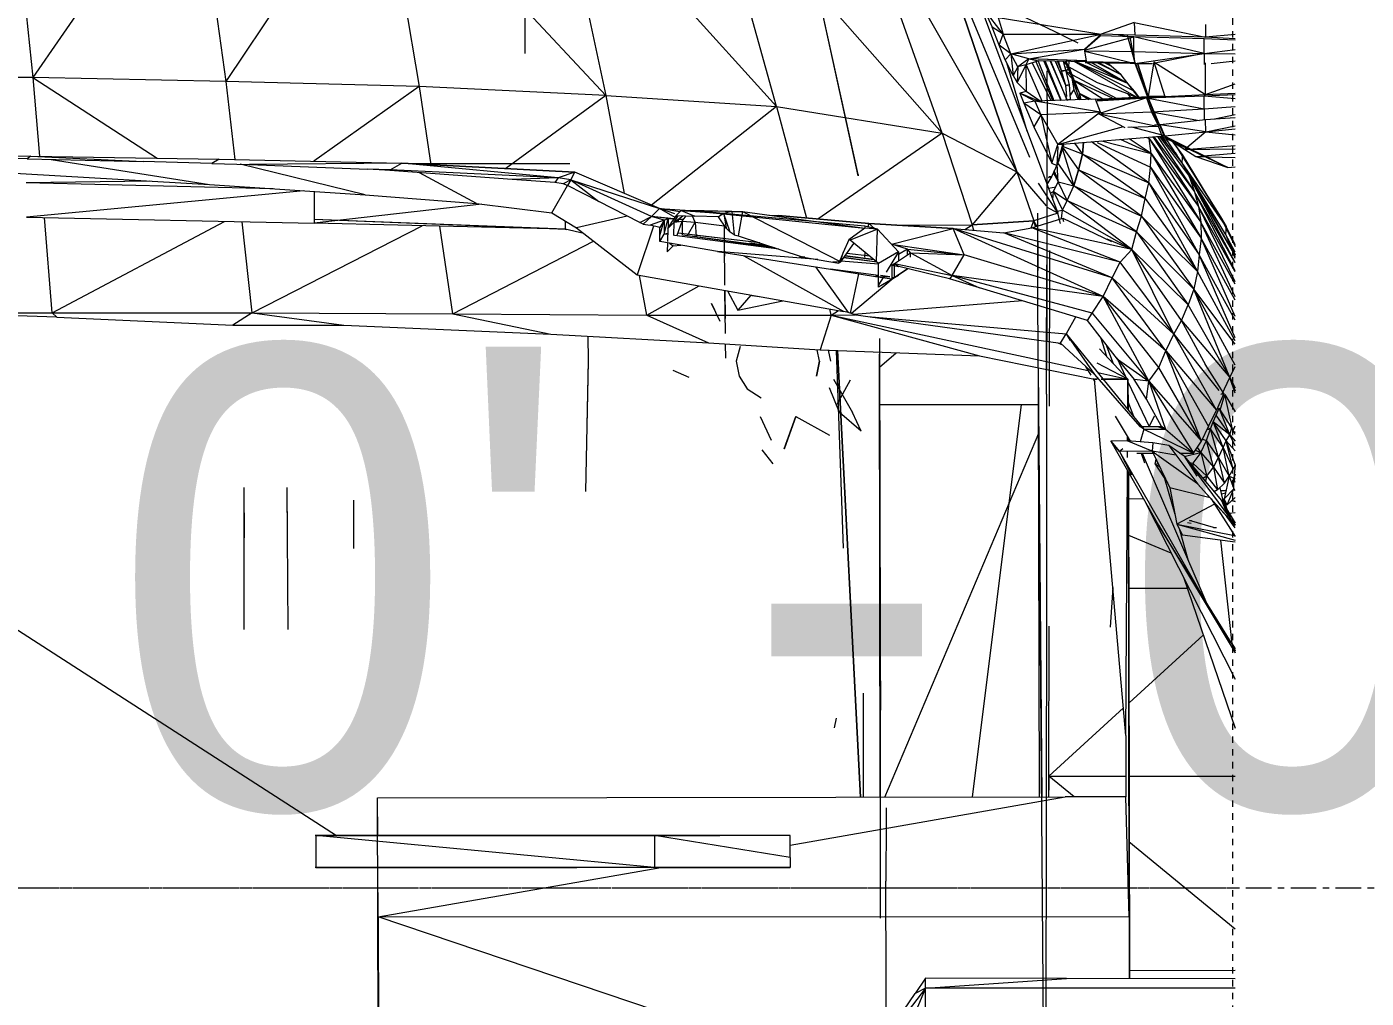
# Model space of a CAD drawing. Header units: inches. Extents: x -4169 to 1533, y -251 to 585.
# Drawn here: x 1389.12 to 1415.23, y -2.15 to 16.79 of the extents above; entities that cross this region are included whole.
import ezdxf

# ---------------------------------------------------------------- set-up
doc = ezdxf.new("R2010")
doc.units = ezdxf.units.IN
doc.header["$MEASUREMENT"] = 0
doc.linetypes.add('Aligning Line 1_8_', pattern=[0.25, 0.125, -0.125])
doc.linetypes.add('Grid Line 1_2_', pattern=[0.875, 0.5, -0.125, 0.125, -0.125])
for name, color, linetype, lineweight in [('0-4', 10, 'Continuous', 5), ('0-6', 7, 'Continuous', 9), ('A-FLOR-LEVL', 51, 'Continuous', 9), ('A-FLOR-LEVL-1', 51, 'Grid Line 1_2_', 9), ('A-GENM', 5, 'Continuous', 9), ('G-ANNO-SYMB', 111, 'Aligning Line 1_8_', 9), ('G-ANNO-SYMB-1', 147, 'Aligning Line 1_8_', 9)]:
    doc.layers.add(name, color=color, linetype=linetype, lineweight=lineweight)
doc.styles.add('Century Gothic', font='ufonts.com_century-gothic.ttf', dxfattribs={"height": 9})

# ---------------------------------------------------------------- blocks, each defined once
blk = doc.blocks.new('CTR - 2nd Phase_rvt-2-BUILDING ELEVATION - SOUTH')
at = {"layer": 'A-FLOR-LEVL-1'}
blk.add_line((9609.49, 0), (12558.481, 0), dxfattribs=at)
at = {"layer": 'A-FLOR-LEVL', "insert": (12439.868, 10.551), "char_height": 9, "width": 129.987, "attachment_point": 1, "style": 'Century Gothic'}
blk.add_mtext('0\' - 0" - 1ST FLOOR', dxfattribs=at)
blk = doc.blocks.new('Land_Rover_Evoque_-_SUV_Car_Vehicle_Automobile_13067 - Land Rover EVOQUE_dwg-1230547-BUILDING ELEVATION - SOUTH')
at = {"layer": 'A-GENM'}
blk.add_line((12460.598, 14.528), (12460.802, 14.393), dxfattribs=at)
blk = doc.blocks.new('Land_Rover_Evoque_-_SUV_Car_Vehicle_Automobile_13067 - Land_Rover_Evoque_-_SUV_Car_Vehicle_Automobile_13067-1230553-BUILDING ELEVATION - SOUTH')
blk.add_blockref('Land_Rover_Evoque_-_SUV_Car_Vehicle_Automobile_13067 - Land Rover EVOQUE_dwg-1230547-BUILDING ELEVATION - SOUTH', (0, 0))
blk = doc.blocks.new('Land_Rover_Evoque_-_SUV_Car_Vehicle_Automobile_13067 - Land Rover EVOQUE_dwg-V22-BUILDING ELEVATION - SOUTH')
at = {"layer": 'A-GENM'}
for p, q in [((12437.865, 20.44), (12438.343, 15.798)), ((12441.473, 20.323), (12438.343, 15.798)), ((12441.473, 20.323), (12442.105, 15.719)), ((12445.1, 20.187), (12442.105, 15.719)), ((12445.1, 20.187), (12449.514, 15.446)), ((12445.1, 20.187), (12445.877, 15.621)), ((12448.544, 20.012), (12449.514, 15.446)), ((12448.544, 20.012), (12452.842, 15.233)), ((12452.842, 15.233), (12451.562, 19.837)), ((12451.562, 19.837), (12456.074, 14.712)), ((12456.074, 14.712), (12454.388, 19.451)), ((12454.388, 19.451), (12457.528, 13.96)), ((12457.528, 13.96), (12455.86, 18.853)), ((12455.86, 18.853), (12457.528, 13.96)), ((12455.86, 18.853), (12457.773, 14.245)), ((12456.404, 18.294), (12458.323, 13.152)), ((12454.432, 13.905), (12453.56, 17.875)), ((12454.435, 13.883), (12453.56, 17.875)), ((12458.409, 16.622), (12457.132, 17.237)), ((12447.943, 16.269), (12447.942, 17.094)), ((12456.889, 17.123), (12457.044, 16.778)), ((12457.257, 16.643), (12456.889, 17.123)), ((12457.18, 16.432), (12457.044, 16.778)), ((12457.257, 16.643), (12457.044, 16.778)), ((12457.161, 16.969), (12457.257, 16.643)), ((12457.161, 16.969), (12459.172, 16.642)), ((12459.811, 16.872), (12459.172, 16.642)), ((12459.811, 16.872), (12461.204, 16.583)), ((12459.811, 16.872), (12459.83, 16.622)), ((12461.203, 16.833), (12461.204, 16.583)), ((12457.18, 16.432), (12457.257, 16.643)), ((12457.412, 16.259), (12457.257, 16.643)), ((12457.257, 16.643), (12459.172, 16.642)), ((12457.412, 16.259), (12459.172, 16.642)), ((12458.409, 16.622), (12458.716, 16.472)), ((12458.844, 16.354), (12459.172, 16.642)), ((12458.846, 16.344), (12459.149, 16.61)), ((12458.848, 16.329), (12459.807, 16.591)), ((12459.807, 16.591), (12459.149, 16.61)), ((12459.83, 16.622), (12459.172, 16.642)), ((12459.661, 16.598), (12459.5, 16.632)), ((12459.832, 16.083), (12459.683, 16.618)), ((12459.832, 16.083), (12459.735, 16.583)), ((12459.806, 16.303), (12459.807, 16.591)), ((12461.18, 16.553), (12459.807, 16.591)), ((12461.179, 16.265), (12459.807, 16.591)), ((12461.204, 16.583), (12459.83, 16.622)), ((12461.179, 16.265), (12461.18, 16.553)), ((12461.78, 16.524), (12461.18, 16.553)), ((12461.78, 16.639), (12461.204, 16.583)), ((12461.78, 16.555), (12461.204, 16.583)), ((12457.297, 16.144), (12457.18, 16.432)), ((12457.412, 16.259), (12457.18, 16.432)), ((12457.412, 16.259), (12457.297, 16.144)), ((12457.412, 16.259), (12458.844, 16.354)), ((12457.761, 16.162), (12457.412, 16.259)), ((12457.549, 16.009), (12457.412, 16.259)), ((12457.412, 16.259), (12457.452, 15.836)), ((12457.761, 16.162), (12458.844, 16.354)), ((12458.883, 16.124), (12458.844, 16.354)), ((12458.85, 16.321), (12459.806, 16.303)), ((12458.851, 16.314), (12459.826, 16.072)), ((12459.826, 16.072), (12459.806, 16.303)), ((12459.806, 16.303), (12461.179, 16.265)), ((12459.826, 16.072), (12461.179, 16.265)), ((12461.179, 16.265), (12460.249, 16.087)), ((12461.179, 16.265), (12461.78, 16.346)), ((12461.179, 16.265), (12461.179, 16.054)), ((12461.179, 16.265), (12461.78, 16.258)), ((12457.452, 15.836), (12457.297, 16.144)), ((12457.323, 16.091), (12457.722, 14.762)), ((12457.549, 16.009), (12457.452, 15.836)), ((12457.705, 16.046), (12457.53, 15.702)), ((12457.549, 16.009), (12457.53, 15.702)), ((12457.761, 16.162), (12457.549, 16.009)), ((12457.705, 16.046), (12457.549, 16.009)), ((12457.761, 16.162), (12457.705, 16.046)), ((12457.956, 16.122), (12457.705, 16.046)), ((12457.705, 16.046), (12457.706, 15.527)), ((12457.707, 16.046), (12458.016, 15.341)), ((12458.854, 16.121), (12457.761, 16.162)), ((12458.883, 16.124), (12457.761, 16.162)), ((12457.761, 16.162), (12457.956, 16.122)), ((12457.828, 16.083), (12458.19, 15.347)), ((12458.226, 15.348), (12457.902, 16.106)), ((12457.942, 16.118), (12458.245, 15.349)), ((12459.832, 16.083), (12457.956, 16.122)), ((12458.056, 16.12), (12458.387, 15.353)), ((12458.082, 16.12), (12458.394, 15.353)), ((12458.174, 16.118), (12458.505, 15.357)), ((12458.505, 15.357), (12458.19, 16.118)), ((12458.274, 16.116), (12458.481, 15.643)), ((12458.481, 15.643), (12458.28, 16.116)), ((12458.318, 16.115), (12458.399, 15.929)), ((12458.399, 15.929), (12458.318, 16.115)), ((12458.399, 15.929), (12458.342, 16.114)), ((12458.364, 15.91), (12458.482, 15.942)), ((12458.481, 15.643), (12458.399, 15.929)), ((12458.417, 15.934), (12458.482, 15.942)), ((12458.482, 15.942), (12458.434, 16.112)), ((12458.436, 16.103), (12458.498, 16.046)), ((12458.436, 16.103), (12458.498, 16.046)), ((12458.519, 16), (12458.468, 15.991)), ((12458.471, 16.102), (12458.592, 15.815)), ((12458.543, 16.005), (12458.471, 16.102)), ((12458.471, 16.102), (12458.644, 15.737)), ((12458.479, 16.111), (12458.543, 16.005)), ((12458.556, 15.659), (12458.482, 15.942)), ((12458.528, 15.983), (12458.487, 15.922)), ((12458.528, 15.983), (12458.487, 15.922)), ((12458.543, 16.005), (12458.546, 16.11)), ((12458.543, 16.005), (12458.644, 15.737)), ((12458.543, 16.005), (12459.09, 15.701)), ((12459.862, 15.418), (12458.645, 16.108)), ((12459.826, 15.528), (12458.659, 16.108)), ((12459.693, 15.679), (12458.679, 16.107)), ((12459.826, 16.072), (12458.859, 16.091)), ((12458.859, 16.091), (12460.173, 16.072)), ((12459.693, 15.679), (12458.876, 16.091)), ((12459.693, 15.679), (12458.974, 16.089)), ((12459.559, 15.849), (12459.09, 16.082)), ((12459.559, 15.849), (12459.122, 16.086)), ((12459.368, 16.019), (12459.236, 16.084)), ((12459.368, 16.019), (12459.249, 16.083)), ((12459.368, 16.019), (12459.287, 16.083)), ((12459.559, 15.849), (12459.368, 16.019)), ((12459.826, 16.072), (12460.173, 16.072)), ((12459.832, 16.083), (12460.359, 14.639)), ((12460.077, 15.43), (12459.836, 16.074)), ((12459.878, 16.08), (12460.084, 15.431)), ((12460.079, 15.43), (12459.878, 16.079)), ((12460.199, 16.103), (12460.084, 15.431)), ((12460.199, 16.103), (12460.414, 15.431)), ((12460.199, 16.103), (12461.206, 15.469)), ((12461.206, 15.469), (12461.205, 16.083)), ((12461.313, 16.07), (12461.78, 16.125)), ((12438.343, 15.798), (12434.6, 15.818)), ((12442.105, 15.719), (12438.343, 15.798)), ((12438.343, 15.798), (12438.473, 14.264)), ((12438.343, 15.798), (12440.77, 14.227)), ((12445.877, 15.621), (12442.105, 15.719)), ((12442.105, 15.719), (12442.285, 14.2)), ((12457.452, 15.836), (12457.53, 15.702)), ((12457.706, 15.527), (12457.53, 15.702)), ((12458.116, 15.37), (12458.117, 15.927)), ((12458.489, 15.915), (12458.584, 15.865)), ((12458.493, 15.898), (12458.605, 15.779)), ((12458.592, 15.815), (12458.635, 15.566)), ((12458.644, 15.737), (12458.592, 15.815)), ((12458.592, 15.815), (12458.746, 15.488)), ((12458.592, 15.815), (12458.751, 15.365)), ((12458.614, 15.848), (12459.462, 15.397)), ((12458.615, 15.768), (12458.644, 15.737)), ((12458.644, 15.737), (12458.746, 15.488)), ((12459.394, 15.393), (12458.644, 15.737)), ((12458.644, 15.737), (12459.206, 15.382)), ((12458.644, 15.737), (12458.746, 15.488)), ((12459.09, 15.701), (12459.683, 15.486)), ((12459.89, 15.42), (12459.559, 15.849)), ((12459.894, 15.42), (12459.559, 15.849)), ((12459.693, 15.679), (12459.559, 15.849)), ((12459.826, 15.528), (12459.693, 15.679)), ((12459.952, 15.847), (12459.925, 15.926)), ((12461.206, 15.469), (12461.78, 15.676)), ((12445.877, 15.621), (12443.82, 14.166)), ((12449.514, 15.446), (12445.877, 15.621)), ((12445.877, 15.621), (12446.103, 14.099)), ((12449.514, 15.446), (12447.564, 14.024)), ((12449.514, 15.446), (12452.842, 15.233)), ((12449.514, 15.446), (12449.873, 13.538)), ((12457.706, 15.527), (12457.588, 15.491)), ((12457.588, 15.491), (12457.665, 15.299)), ((12457.957, 15.34), (12457.588, 15.491)), ((12457.878, 15.337), (12457.588, 15.491)), ((12457.98, 15.34), (12457.706, 15.527)), ((12458.473, 15.648), (12458.556, 15.659)), ((12458.475, 15.636), (12458.556, 15.659)), ((12458.499, 15.427), (12458.481, 15.643)), ((12458.572, 15.375), (12458.556, 15.659)), ((12458.635, 15.566), (12458.567, 15.456)), ((12458.732, 15.364), (12458.635, 15.566)), ((12458.773, 15.366), (12458.746, 15.488)), ((12458.983, 15.372), (12458.746, 15.488)), ((12458.746, 15.488), (12458.927, 15.37)), ((12458.746, 15.488), (12458.773, 15.366)), ((12459.059, 15.374), (12460.414, 15.431)), ((12459.059, 15.374), (12460.084, 15.431)), ((12459.09, 15.365), (12460.078, 15.41)), ((12459.683, 15.486), (12459.738, 15.412)), ((12459.683, 15.486), (12459.738, 15.412)), ((12459.742, 15.412), (12459.693, 15.473)), ((12459.843, 15.417), (12459.695, 15.472)), ((12459.907, 15.421), (12459.826, 15.528)), ((12459.888, 15.42), (12459.826, 15.528)), ((12460.057, 15.4), (12461.178, 15.439)), ((12460.085, 15.41), (12460.084, 15.431)), ((12460.414, 15.431), (12460.084, 15.431)), ((12460.396, 14.661), (12460.085, 15.41)), ((12460.414, 15.431), (12461.206, 15.469)), ((12461.178, 15.439), (12461.78, 15.467)), ((12461.178, 15.189), (12461.178, 15.439)), ((12461.178, 15.439), (12461.78, 15.392)), ((12461.206, 15.469), (12461.78, 15.495)), ((12452.842, 15.233), (12450.406, 13.308)), ((12452.842, 15.233), (12456.074, 14.712)), ((12452.842, 15.233), (12453.424, 13.058)), ((12457.878, 15.337), (12457.665, 15.299)), ((12457.665, 15.299), (12457.86, 14.838)), ((12457.995, 15.068), (12457.665, 15.299)), ((12459.059, 15.375), (12457.878, 15.337)), ((12458.016, 15.316), (12457.878, 15.337)), ((12459.156, 15.125), (12457.878, 15.337)), ((12457.878, 15.337), (12457.995, 15.068)), ((12458.116, 15.37), (12458.114, 14.083)), ((12458.497, 15.365), (12458.572, 15.375)), ((12458.506, 15.357), (12458.572, 15.375)), ((12459.156, 15.125), (12459.059, 15.375)), ((12459.09, 15.345), (12460.057, 15.4)), ((12460.057, 15.4), (12459.183, 15.111)), ((12460.057, 15.4), (12460.154, 15.131)), ((12460.057, 15.4), (12461.178, 15.189)), ((12460.154, 15.131), (12461.178, 15.189)), ((12461.178, 15.189), (12461.177, 14.966)), ((12461.178, 15.189), (12461.78, 15.23)), ((12457.995, 15.068), (12457.86, 14.838)), ((12459.156, 15.125), (12457.995, 15.068)), ((12457.995, 15.068), (12458.21, 14.126)), ((12457.995, 15.068), (12458.326, 14.491)), ((12459.156, 15.125), (12458.326, 14.491)), ((12459.128, 15.092), (12460.154, 15.131)), ((12459.128, 15.092), (12459.63, 14.824)), ((12459.128, 15.092), (12460.288, 14.843)), ((12459.156, 15.125), (12459.211, 15.096)), ((12460.154, 15.131), (12460.274, 14.873)), ((12460.154, 15.131), (12461.086, 14.957)), ((12461.207, 14.97), (12460.318, 14.874)), ((12461.78, 15.014), (12461.207, 14.97)), ((12461.208, 14.739), (12461.207, 14.97)), ((12461.78, 15.068), (12461.381, 14.983)), ((12456.074, 14.712), (12453.646, 13.038)), ((12456.074, 14.712), (12457.528, 13.96)), ((12456.074, 14.712), (12456.656, 12.927)), ((12457.86, 14.838), (12458.21, 14.126)), ((12458.326, 14.491), (12459.605, 14.841)), ((12458.326, 14.491), (12460.414, 14.663)), ((12458.326, 14.491), (12460.414, 14.663)), ((12460.288, 14.843), (12459.692, 14.826)), ((12460.414, 14.663), (12459.768, 14.828)), ((12460.047, 14.633), (12460.104, 14.607)), ((12460.179, 14.644), (12461.069, 13.282)), ((12460.195, 14.645), (12460.987, 13.569)), ((12460.318, 14.874), (12460.209, 14.871)), ((12460.267, 14.651), (12460.987, 13.569)), ((12460.304, 14.654), (12460.885, 13.875)), ((12460.304, 14.654), (12460.885, 13.875)), ((12460.414, 14.663), (12460.318, 14.874)), ((12461.208, 14.739), (12460.318, 14.874)), ((12460.744, 14.143), (12460.338, 14.657)), ((12460.396, 14.661), (12460.359, 14.639)), ((12461.638, 14.043), (12460.359, 14.639)), ((12460.435, 14.542), (12460.377, 14.631)), ((12460.396, 14.661), (12460.414, 14.663)), ((12460.396, 14.661), (12460.802, 14.393)), ((12460.396, 14.661), (12461.638, 14.043)), ((12460.396, 14.661), (12460.709, 14.458)), ((12460.414, 14.663), (12461.208, 14.739)), ((12460.414, 14.663), (12461.208, 14.739)), ((12460.414, 14.663), (12460.802, 14.393)), ((12461.208, 14.739), (12460.802, 14.393)), ((12461.208, 14.739), (12461.78, 14.859)), ((12461.208, 14.739), (12461.78, 14.795)), ((12461.208, 14.739), (12461.78, 14.795)), ((12461.208, 14.739), (12461.78, 14.683)), ((12458.21, 14.126), (12458.326, 14.491)), ((12458.424, 14.509), (12458.308, 14.086)), ((12458.324, 14.453), (12458.308, 14.086)), ((12458.417, 14.508), (12458.326, 14.491)), ((12458.348, 14.181), (12458.446, 14.485)), ((12458.417, 14.481), (12458.446, 14.485)), ((12458.417, 14.477), (12458.446, 14.485)), ((12458.42, 14.403), (12458.64, 13.689)), ((12458.427, 14.424), (12458.732, 13.996)), ((12458.804, 14.302), (12458.434, 14.445)), ((12458.651, 14.518), (12458.804, 14.302)), ((12458.804, 14.302), (12458.827, 14.532)), ((12458.827, 14.532), (12458.804, 14.302)), ((12460.099, 13.746), (12458.98, 14.545)), ((12459.09, 14.531), (12460.134, 14.052)), ((12459.178, 14.561), (12460.148, 14.319)), ((12460.148, 14.319), (12459.547, 14.591)), ((12460.148, 14.319), (12459.714, 14.605)), ((12460.148, 14.319), (12460.104, 14.607)), ((12460.104, 14.607), (12461.069, 13.282)), ((12460.104, 14.607), (12461.113, 12.976)), ((12460.744, 14.143), (12460.435, 14.603)), ((12460.756, 14.298), (12460.565, 14.543)), ((12460.624, 14.468), (12460.566, 14.543)), ((12460.624, 14.468), (12460.573, 14.54)), ((12460.756, 14.298), (12460.574, 14.539)), ((12460.624, 14.468), (12461.496, 13.085)), ((12460.624, 14.468), (12461.61, 12.895)), ((12460.802, 14.393), (12461.78, 14.47)), ((12460.802, 14.393), (12461.78, 14.409)), ((12460.802, 14.393), (12461.015, 14.259)), ((12434.579, 14.287), (12438.302, 14.266)), ((12434.579, 14.287), (12438.302, 14.266)), ((12438.235, 14.214), (12435.744, 14.243)), ((12438.302, 14.266), (12438.235, 14.214)), ((12438.235, 14.214), (12440.492, 14.158)), ((12438.302, 14.266), (12441.977, 14.207)), ((12438.302, 14.266), (12440.492, 14.158)), ((12438.302, 14.266), (12441.977, 14.207)), ((12438.703, 14.203), (12441.787, 13.711)), ((12441.836, 14.125), (12440.492, 14.158)), ((12441.977, 14.207), (12441.836, 14.125)), ((12441.836, 14.125), (12442.568, 14.101)), ((12441.977, 14.207), (12445.536, 14.128)), ((12441.977, 14.207), (12445.536, 14.128)), ((12444.825, 13.513), (12442.387, 14.107)), ((12445.536, 14.128), (12442.568, 14.101)), ((12442.568, 14.101), (12444.867, 14.009)), ((12445.312, 13.996), (12445.536, 14.128)), ((12448.913, 13.954), (12445.536, 14.128)), ((12448.582, 13.841), (12445.536, 14.128)), ((12445.536, 14.128), (12448.913, 13.954)), ((12445.666, 14.122), (12448.815, 14.123)), ((12458.311, 14.101), (12458.209, 13.878)), ((12458.21, 14.126), (12458.308, 14.086)), ((12458.348, 14.181), (12458.313, 14.106)), ((12458.335, 13.766), (12458.314, 14.108)), ((12458.64, 13.689), (12458.325, 14.132)), ((12458.732, 13.996), (12458.804, 14.302)), ((12458.804, 14.302), (12458.732, 13.996)), ((12460.027, 13.439), (12458.804, 14.302)), ((12458.804, 14.302), (12460.099, 13.746)), ((12460.134, 14.052), (12460.148, 14.319)), ((12460.148, 14.319), (12461.113, 12.976)), ((12460.148, 14.319), (12461.118, 12.669)), ((12460.612, 14.339), (12460.676, 14.229)), ((12460.756, 14.298), (12460.744, 14.143)), ((12461.61, 12.895), (12460.744, 14.143)), ((12461.593, 12.741), (12460.744, 14.143)), ((12460.744, 14.143), (12461.734, 12.416)), ((12460.744, 14.143), (12460.885, 13.875)), ((12461.61, 12.895), (12460.756, 14.298)), ((12461.015, 14.259), (12461.78, 14.324)), ((12461.015, 14.259), (12461.638, 14.043)), ((12461.015, 14.259), (12461.78, 14.237)), ((12436.086, 14.043), (12441.787, 13.711)), ((12445.207, 13.99), (12444.867, 14.009)), ((12445.312, 13.996), (12444.867, 14.009)), ((12445.312, 13.996), (12445.207, 13.99)), ((12445.306, 13.986), (12445.207, 13.99)), ((12445.306, 13.986), (12445.312, 13.996)), ((12447.691, 13.808), (12445.306, 13.986)), ((12448.582, 13.841), (12445.312, 13.996)), ((12446.993, 13.341), (12445.88, 13.943)), ((12448.582, 13.841), (12447.691, 13.808)), ((12448.582, 13.841), (12448.517, 13.752)), ((12448.913, 13.954), (12448.582, 13.841)), ((12448.833, 13.803), (12448.582, 13.841)), ((12448.833, 13.803), (12448.913, 13.954)), ((12450.558, 13.242), (12448.913, 13.954)), ((12450.558, 13.242), (12448.913, 13.954)), ((12454.432, 13.905), (12454.435, 13.883)), ((12457.528, 13.96), (12456.656, 12.927)), ((12457.528, 13.96), (12457.857, 13.001)), ((12457.528, 13.96), (12457.857, 13.001)), ((12457.528, 13.96), (12458.1, 13.298)), ((12458.114, 14.083), (12458.112, 12.681)), ((12458.209, 13.878), (12458.114, 13.712)), ((12458.142, 13.852), (12458.209, 13.878)), ((12458.15, 13.87), (12458.209, 13.878)), ((12458.339, 13.765), (12458.239, 13.943)), ((12458.333, 13.804), (12458.255, 13.98)), ((12458.64, 13.689), (12458.732, 13.996)), ((12458.732, 13.996), (12458.64, 13.689)), ((12459.954, 13.094), (12458.732, 13.996)), ((12458.732, 13.996), (12460.027, 13.439)), ((12460.099, 13.746), (12460.134, 14.052)), ((12460.134, 14.052), (12461.118, 12.669)), ((12460.134, 14.052), (12461.084, 12.344)), ((12461.78, 12.194), (12460.885, 13.875)), ((12461.734, 12.416), (12460.885, 13.875)), ((12460.885, 13.875), (12460.987, 13.569)), ((12461.638, 14.043), (12461.78, 14.057)), ((12440.618, 13.78), (12438.216, 13.748)), ((12443.031, 13.63), (12438.216, 13.748)), ((12443.624, 13.591), (12438.218, 13.075)), ((12441.787, 13.711), (12444.825, 13.513)), ((12443.826, 13.578), (12443.827, 12.958)), ((12448.517, 13.752), (12447.691, 13.808)), ((12448.462, 13.16), (12448.766, 13.695)), ((12448.68, 13.724), (12448.517, 13.752)), ((12448.833, 13.803), (12448.68, 13.724)), ((12448.765, 13.695), (12448.68, 13.724)), ((12448.833, 13.803), (12448.765, 13.695)), ((12449.377, 13.379), (12448.765, 13.695)), ((12450.402, 13.091), (12448.833, 13.803)), ((12448.833, 13.803), (12450.558, 13.242)), ((12448.833, 13.803), (12449.377, 13.379)), ((12457.945, 13.739), (12458.323, 13.152)), ((12458.142, 13.638), (12458.285, 13.664)), ((12458.241, 13.575), (12458.335, 13.766)), ((12458.508, 13.402), (12458.335, 13.766)), ((12458.335, 13.766), (12458.64, 13.689)), ((12458.508, 13.402), (12458.64, 13.689)), ((12458.508, 13.402), (12458.64, 13.689)), ((12459.862, 12.788), (12458.64, 13.689)), ((12458.64, 13.689), (12459.954, 13.094)), ((12460.027, 13.439), (12460.099, 13.746)), ((12460.099, 13.746), (12461.084, 12.344)), ((12460.099, 13.746), (12461.05, 12.019)), ((12447.098, 13.328), (12443.827, 12.958)), ((12444.825, 13.513), (12446.993, 13.341)), ((12446.993, 13.341), (12448.462, 13.16)), ((12450.178, 12.971), (12449.377, 13.379)), ((12458.177, 13.543), (12458.241, 13.575)), ((12458.226, 13.412), (12458.241, 13.575)), ((12458.241, 13.575), (12458.415, 13.211)), ((12458.241, 13.575), (12458.508, 13.402)), ((12458.415, 13.211), (12458.508, 13.402)), ((12458.415, 13.211), (12458.508, 13.402)), ((12459.77, 12.443), (12458.508, 13.402)), ((12458.508, 13.402), (12459.862, 12.788)), ((12459.954, 13.094), (12460.027, 13.439)), ((12460.027, 13.439), (12461.05, 12.019)), ((12461.78, 12.031), (12460.987, 13.569)), ((12461.78, 12.187), (12460.987, 13.569)), ((12460.987, 13.569), (12461.069, 13.282)), ((12438.218, 13.075), (12443.827, 12.958)), ((12438.724, 11.212), (12438.574, 13.068)), ((12448.462, 13.16), (12448.941, 12.865)), ((12449.932, 13.096), (12448.941, 12.865)), ((12450.178, 12.971), (12450.402, 13.091)), ((12450.243, 12.936), (12450.402, 13.091)), ((12450.402, 13.091), (12450.558, 13.242)), ((12450.653, 13.014), (12450.402, 13.091)), ((12450.731, 13.052), (12450.402, 13.091)), ((12450.847, 13.042), (12450.402, 13.091)), ((12450.558, 13.242), (12451.156, 13.207)), ((12450.957, 13.181), (12450.558, 13.242)), ((12450.862, 13.139), (12450.558, 13.242)), ((12450.867, 13.066), (12450.558, 13.242)), ((12450.558, 13.242), (12451.156, 13.207)), ((12450.886, 13.105), (12450.812, 13)), ((12450.812, 13), (12450.898, 13.105)), ((12450.847, 12.976), (12450.922, 13.104)), ((12450.847, 12.976), (12451.016, 13.102)), ((12450.886, 13.105), (12450.982, 13.207)), ((12450.886, 13.105), (12451.25, 13.097)), ((12450.982, 13.207), (12451.813, 13.149)), ((12450.982, 13.207), (12451.25, 13.097)), ((12451.002, 12.995), (12451.079, 13.101)), ((12451.017, 13.206), (12451.156, 13.206)), ((12451.156, 13.206), (12451.813, 13.149)), ((12454.561, 12.897), (12451.156, 13.206)), ((12451.156, 13.206), (12452.181, 13.187)), ((12451.156, 13.206), (12454.561, 12.859)), ((12451.263, 13.187), (12451.156, 13.206)), ((12451.968, 13.187), (12451.156, 13.206)), ((12451.253, 12.975), (12451.201, 13.098)), ((12451.711, 13.085), (12451.25, 13.097)), ((12451.813, 13.149), (12451.711, 13.085)), ((12451.861, 12.859), (12451.711, 13.085)), ((12451.968, 13.187), (12451.813, 13.149)), ((12451.815, 13.139), (12451.861, 12.859)), ((12451.936, 12.786), (12451.816, 13.139)), ((12451.968, 13.187), (12452.017, 12.733)), ((12451.968, 13.187), (12452.181, 13.187)), ((12452.181, 13.187), (12452.092, 12.71)), ((12452.181, 13.187), (12454.561, 12.859)), ((12452.181, 13.187), (12454.097, 12.207)), ((12452.69, 13.117), (12452.88, 13.106)), ((12452.69, 13.117), (12452.88, 13.106)), ((12452.88, 13.106), (12454.642, 12.95)), ((12452.986, 13.076), (12452.88, 13.106)), ((12454.642, 12.95), (12452.88, 13.106)), ((12458.323, 13.152), (12457.857, 13.001)), ((12457.94, 12.037), (12457.937, 13.152)), ((12457.939, 11.386), (12457.937, 13.152)), ((12458.323, 13.152), (12458.109, 13.273)), ((12458.309, 13.191), (12458.415, 13.211)), ((12458.378, 12.952), (12458.323, 13.152)), ((12458.399, 13.049), (12458.415, 13.211)), ((12459.77, 12.443), (12458.415, 13.211)), ((12459.862, 12.788), (12459.954, 13.094)), ((12459.954, 13.094), (12461.05, 12.019)), ((12459.954, 13.094), (12460.978, 11.674)), ((12461.78, 11.814), (12461.069, 13.282)), ((12461.78, 12.011), (12461.069, 13.282)), ((12461.069, 13.282), (12461.113, 12.976)), ((12461.496, 13.085), (12461.78, 12.507)), ((12461.496, 13.085), (12461.78, 12.501)), ((12461.496, 13.085), (12461.61, 12.895)), ((12438.724, 11.212), (12442.081, 12.994)), ((12442.621, 11.211), (12442.427, 12.987)), ((12442.621, 11.211), (12445.937, 12.907)), ((12448.722, 12.84), (12443.827, 12.958)), ((12448.722, 12.84), (12443.828, 13.033)), ((12448.742, 12.838), (12443.828, 13.033)), ((12446.529, 11.19), (12446.281, 12.898)), ((12448.721, 13), (12448.722, 12.84)), ((12449.084, 12.754), (12448.722, 12.84)), ((12448.722, 12.84), (12448.742, 12.838)), ((12448.941, 12.865), (12450.122, 11.948)), ((12450.444, 12.903), (12450.122, 11.948)), ((12450.243, 12.936), (12450.178, 12.971)), ((12450.243, 12.936), (12450.377, 12.921)), ((12450.653, 13.014), (12450.377, 12.921)), ((12450.565, 12.873), (12450.377, 12.921)), ((12450.565, 12.72), (12450.653, 13.014)), ((12450.653, 13.014), (12450.565, 12.873)), ((12450.565, 12.72), (12450.565, 12.873)), ((12450.653, 13.014), (12450.731, 13.052)), ((12450.653, 13.014), (12450.654, 12.745)), ((12450.654, 12.745), (12450.731, 13.052)), ((12450.725, 12.856), (12450.716, 12.6)), ((12450.725, 12.856), (12450.812, 13)), ((12450.725, 12.856), (12450.847, 12.976)), ((12450.731, 13.052), (12450.731, 12.862)), ((12450.731, 13.052), (12450.846, 13.041)), ((12450.837, 12.717), (12450.847, 12.976)), ((12450.847, 12.976), (12451.002, 12.995)), ((12450.887, 12.981), (12450.924, 13.033)), ((12450.903, 12.722), (12451.002, 12.995)), ((12451.017, 13.027), (12450.924, 13.033)), ((12450.924, 13.033), (12450.924, 12.985)), ((12451.002, 12.995), (12451.002, 12.727)), ((12451.002, 12.995), (12451.253, 12.975)), ((12451.105, 12.715), (12451.253, 12.975)), ((12451.253, 12.975), (12451.277, 12.694)), ((12451.253, 12.975), (12451.828, 12.908)), ((12451.829, 12.624), (12451.826, 12.911)), ((12451.936, 12.786), (12451.861, 12.859)), ((12454.561, 12.859), (12454.252, 12.636)), ((12454.812, 12.839), (12454.276, 12.626)), ((12454.812, 12.839), (12454.561, 12.897)), ((12454.561, 12.897), (12454.561, 12.859)), ((12454.812, 12.839), (12454.561, 12.859)), ((12454.629, 12.881), (12454.642, 12.95)), ((12454.642, 12.95), (12456.288, 12.852)), ((12454.749, 12.854), (12454.642, 12.95)), ((12456.288, 12.852), (12454.642, 12.95)), ((12454.794, 12.205), (12454.812, 12.839)), ((12455.22, 12.397), (12454.812, 12.839)), ((12455.084, 12.55), (12456.288, 12.852)), ((12455.152, 12.92), (12456.656, 12.927)), ((12455.152, 12.92), (12456.656, 12.927)), ((12456.288, 12.852), (12457.275, 12.773)), ((12459.207, 11.53), (12456.288, 12.852)), ((12459.383, 11.891), (12456.288, 12.852)), ((12456.498, 12.338), (12456.288, 12.852)), ((12456.288, 12.852), (12457.275, 12.773)), ((12456.511, 12.834), (12456.656, 12.927)), ((12456.656, 12.927), (12457.857, 13.001)), ((12457.857, 13.001), (12456.656, 12.927)), ((12456.691, 12.82), (12456.656, 12.927)), ((12457.275, 12.773), (12457.818, 12.868)), ((12457.275, 12.773), (12457.818, 12.868)), ((12457.809, 12.866), (12457.857, 13.001)), ((12457.818, 12.868), (12458.421, 13.055)), ((12459.77, 12.443), (12457.818, 12.868)), ((12459.54, 12.195), (12457.818, 12.868)), ((12457.893, 12.891), (12457.857, 13.001)), ((12457.918, 12.899), (12457.857, 13.001)), ((12458.421, 13.055), (12459.375, 12.604)), ((12458.444, 12.982), (12458.421, 13.055)), ((12461.78, 11.521), (12461.113, 12.976)), ((12461.78, 11.768), (12461.113, 12.976)), ((12461.113, 12.976), (12461.118, 12.669)), ((12461.61, 12.895), (12461.593, 12.741)), ((12461.78, 12.535), (12461.61, 12.895)), ((12446.529, 11.19), (12449.273, 12.607)), ((12450.565, 12.604), (12450.654, 12.745)), ((12450.565, 12.604), (12450.654, 12.745)), ((12450.565, 12.604), (12450.565, 12.72)), ((12451.692, 12.404), (12450.565, 12.604)), ((12450.654, 12.745), (12450.722, 12.762)), ((12450.654, 12.745), (12450.722, 12.762)), ((12450.721, 12.736), (12450.654, 12.745)), ((12450.716, 12.577), (12450.71, 12.399)), ((12450.756, 12.57), (12450.829, 12.515)), ((12452.888, 12.449), (12450.855, 12.719)), ((12452.511, 12.573), (12450.925, 12.764)), ((12452.803, 12.477), (12451.017, 12.725)), ((12451.22, 12.702), (12452.694, 12.513)), ((12452.514, 12.572), (12451.235, 12.726)), ((12451.835, 11.747), (12451.825, 12.617)), ((12452.017, 12.733), (12451.936, 12.786)), ((12452.017, 12.733), (12452.092, 12.71)), ((12452.092, 12.71), (12453.344, 12.299)), ((12452.317, 12.578), (12452.618, 12.538)), ((12454.097, 12.207), (12454.351, 12.564)), ((12454.252, 12.636), (12454.14, 12.384)), ((12454.276, 12.626), (12454.252, 12.636)), ((12454.794, 12.205), (12454.276, 12.626)), ((12455.394, 12.454), (12455.084, 12.55)), ((12455.084, 12.55), (12456.498, 12.338)), ((12459.383, 11.891), (12457.275, 12.773)), ((12459.54, 12.195), (12457.275, 12.773)), ((12458.112, 12.681), (12458.109, 11.202)), ((12459.77, 12.443), (12459.285, 12.646)), ((12459.77, 12.443), (12459.862, 12.788)), ((12459.862, 12.788), (12460.978, 11.674)), ((12459.862, 12.788), (12460.866, 11.368)), ((12461.118, 12.669), (12461.084, 12.344)), ((12461.78, 11.14), (12461.118, 12.669)), ((12461.78, 11.456), (12461.118, 12.669)), ((12461.78, 12.395), (12461.593, 12.741)), ((12461.593, 12.741), (12461.78, 12.338)), ((12461.593, 12.741), (12461.734, 12.416)), ((12450.829, 12.515), (12450.71, 12.399)), ((12450.829, 12.515), (12450.976, 12.531)), ((12451.692, 12.404), (12453.895, 12.06)), ((12453.645, 12.251), (12451.692, 12.404)), ((12451.832, 12.312), (12451.832, 12.383)), ((12452.204, 12.324), (12454.154, 11.237)), ((12453.287, 12.311), (12453.937, 12.201)), ((12453.392, 12.294), (12453.344, 12.299)), ((12454.14, 12.384), (12454.057, 12.178)), ((12454.097, 12.207), (12454.14, 12.384)), ((12454.803, 12.195), (12454.15, 12.282)), ((12454.799, 12.2), (12454.155, 12.289)), ((12454.179, 12.322), (12454.738, 12.251)), ((12454.183, 12.328), (12454.732, 12.255)), ((12454.661, 12.313), (12454.211, 12.367)), ((12454.661, 12.313), (12454.211, 12.367)), ((12454.565, 12.391), (12454.557, 12.297)), ((12455.22, 12.397), (12454.827, 12.17)), ((12455.22, 12.397), (12454.98, 12)), ((12455.141, 12.169), (12455.452, 12.378)), ((12455.394, 12.454), (12455.22, 12.346)), ((12455.22, 12.397), (12455.22, 12.222)), ((12455.452, 12.378), (12455.394, 12.454)), ((12455.394, 12.339), (12455.394, 12.454)), ((12455.394, 12.454), (12456.498, 12.338)), ((12455.452, 12.296), (12455.452, 12.378)), ((12455.452, 12.378), (12456.264, 11.937)), ((12455.452, 12.378), (12456.498, 12.338)), ((12456.264, 11.937), (12456.498, 12.338)), ((12459.207, 11.53), (12456.498, 12.338)), ((12458.164, 12.423), (12458.158, 9.388)), ((12459.77, 12.443), (12459.54, 12.195)), ((12460.587, 10.793), (12459.77, 12.443)), ((12460.735, 11.061), (12459.77, 12.443)), ((12459.77, 12.443), (12460.866, 11.368)), ((12461.084, 12.344), (12461.05, 12.019)), ((12461.78, 10.72), (12461.084, 12.344)), ((12461.78, 11.067), (12461.084, 12.344)), ((12461.78, 12.318), (12461.734, 12.416)), ((12461.78, 12.314), (12461.734, 12.416)), ((12461.78, 12.303), (12461.734, 12.416)), ((12461.78, 12.268), (12461.734, 12.416)), ((12453.599, 12.106), (12454.238, 11.219)), ((12453.895, 12.06), (12454.773, 11.919)), ((12454.83, 11.94), (12453.895, 12.06)), ((12454.097, 12.207), (12453.937, 12.201)), ((12453.937, 12.201), (12454.057, 12.178)), ((12454.097, 12.207), (12454.057, 12.178)), ((12454.097, 12.207), (12454.057, 12.178)), ((12454.827, 12.158), (12454.102, 12.215)), ((12454.827, 12.17), (12454.794, 12.205)), ((12454.833, 11.754), (12454.827, 12.17)), ((12455.09, 12.141), (12455.141, 12.169)), ((12455.09, 12.141), (12455.09, 11.897)), ((12455.09, 12.141), (12455.223, 12.111)), ((12455.142, 11.9), (12455.141, 12.169)), ((12455.141, 12.169), (12456.264, 11.937)), ((12455.141, 12.169), (12455.223, 12.111)), ((12455.142, 11.9), (12455.393, 12.069)), ((12455.393, 12.069), (12455.142, 11.9)), ((12456.211, 11.872), (12455.223, 12.111)), ((12458.107, 9.627), (12458.112, 12.143)), ((12458.108, 10.107), (12458.112, 12.143)), ((12459.383, 11.891), (12459.54, 12.195)), ((12460.587, 10.793), (12459.54, 12.195)), ((12461.05, 12.019), (12460.978, 11.674)), ((12461.78, 10.664), (12461.05, 12.019)), ((12450.122, 11.948), (12454.154, 11.237)), ((12450.311, 11.168), (12450.169, 11.939)), ((12454.439, 11.973), (12454.28, 11.207)), ((12455.119, 11.877), (12454.305, 11.198)), ((12454.773, 11.919), (12455.09, 11.872)), ((12454.83, 11.916), (12454.773, 11.919)), ((12455.221, 11.936), (12454.833, 11.712)), ((12454.919, 11.897), (12454.833, 11.754)), ((12454.833, 11.712), (12454.833, 11.754)), ((12455.053, 11.904), (12454.839, 11.915)), ((12455.053, 11.911), (12454.867, 11.935)), ((12455.142, 11.9), (12455.09, 11.872)), ((12455.09, 11.897), (12455.142, 11.9)), ((12455.142, 11.9), (12455.09, 11.872)), ((12455.09, 11.897), (12455.09, 11.872)), ((12456.264, 11.937), (12456.211, 11.872)), ((12456.8, 11.698), (12456.211, 11.872)), ((12458.992, 11.206), (12456.264, 11.937)), ((12459.207, 11.53), (12456.264, 11.937)), ((12456.264, 11.937), (12456.8, 11.698)), ((12459.207, 11.53), (12459.383, 11.891)), ((12460.431, 10.47), (12459.383, 11.891)), ((12460.587, 10.793), (12459.383, 11.891)), ((12427.879, 11.578), (12444.261, 1.02)), ((12450.311, 11.168), (12451.334, 11.734)), ((12451.846, 10.805), (12451.836, 11.645)), ((12451.846, 11.097), (12451.84, 11.645)), ((12451.884, 11.637), (12452.09, 11.263)), ((12452.341, 11.552), (12452.09, 11.263)), ((12452.341, 11.552), (12452.362, 11.554)), ((12452.362, 11.548), (12452.509, 11.527)), ((12458.903, 11.061), (12456.8, 11.698)), ((12458.992, 11.206), (12459.207, 11.53)), ((12460.097, 9.88), (12459.207, 11.53)), ((12460.293, 10.146), (12459.207, 11.53)), ((12460.431, 10.47), (12459.207, 11.53)), ((12460.978, 11.674), (12460.866, 11.368)), ((12461.676, 9.947), (12460.978, 11.674)), ((12461.78, 10.191), (12460.978, 11.674)), ((12461.78, 10.602), (12460.978, 11.674)), ((12451.57, 11.4), (12451.63, 11.274)), ((12451.57, 11.4), (12451.63, 11.274)), ((12451.57, 11.4), (12451.735, 11.05)), ((12452.09, 11.263), (12452.963, 11.447)), ((12453.909, 11.165), (12453.878, 11.285)), ((12453.909, 11.165), (12454.049, 11.255)), ((12454.238, 11.219), (12454.154, 11.237)), ((12457.64, 11.444), (12454.349, 11.177)), ((12458.124, -12.454), (12457.939, 11.386)), ((12460.735, 11.061), (12460.866, 11.368)), ((12461.676, 9.947), (12460.866, 11.368)), ((12438.815, 11.129), (12435.991, 11.213)), ((12435.991, 11.213), (12438.724, 11.212)), ((12438.815, 11.129), (12438.724, 11.212)), ((12438.724, 11.212), (12442.621, 11.211)), ((12438.815, 11.129), (12442.241, 10.973)), ((12442.621, 11.211), (12442.241, 10.973)), ((12442.241, 10.973), (12444.409, 10.97)), ((12442.621, 11.211), (12444.409, 10.97)), ((12442.621, 11.211), (12446.529, 11.19)), ((12444.409, 10.97), (12448.445, 10.793)), ((12446.529, 11.19), (12448.445, 10.793)), ((12446.529, 11.19), (12450.311, 11.168)), ((12450.311, 11.168), (12451.517, 10.626)), ((12450.311, 11.168), (12453.909, 11.165)), ((12453.909, 11.165), (12453.692, 10.486)), ((12453.909, 11.165), (12454.381, 11.17)), ((12453.909, 11.165), (12456.8, 10.371)), ((12453.909, 11.165), (12458.916, 10.085)), ((12454.28, 11.207), (12454.238, 11.219)), ((12454.305, 11.198), (12454.28, 11.207)), ((12454.349, 11.177), (12454.305, 11.198)), ((12454.349, 11.177), (12454.625, 11.14)), ((12454.625, 11.14), (12458.379, 10.616)), ((12454.625, 11.14), (12458.491, 10.803)), ((12458.109, 11.202), (12458.108, 10.107)), ((12458.675, 11.137), (12458.491, 10.803)), ((12458.903, 11.061), (12458.992, 11.206)), ((12459.489, 10.31), (12458.903, 11.061)), ((12458.992, 11.206), (12460.097, 9.88)), ((12460.587, 10.793), (12460.735, 11.061)), ((12461.253, 10.119), (12460.735, 11.061)), ((12460.735, 11.061), (12461.676, 9.947)), ((12448.445, 10.793), (12451.517, 10.626)), ((12449.177, 10.283), (12449.17, 10.753)), ((12454.848, 10.712), (12454.85, 10.346)), ((12458.379, 10.616), (12458.491, 10.803)), ((12458.491, 10.803), (12460.001, 8.94)), ((12458.491, 10.803), (12458.568, 10.672)), ((12458.491, 10.803), (12459.042, 10.006)), ((12459.156, 10.737), (12459.273, 10.364)), ((12460.431, 10.47), (12460.587, 10.793)), ((12461.421, 9.314), (12460.587, 10.793)), ((12460.587, 10.793), (12461.463, 9.699)), ((12451.517, 10.626), (12453.692, 10.486)), ((12451.851, 10.329), (12451.848, 10.605)), ((12452.132, 10.555), (12452.056, 10.267)), ((12453.68, 10.266), (12453.634, 10.49)), ((12453.68, 10.266), (12453.635, 10.49)), ((12453.692, 10.486), (12456.8, 10.371)), ((12453.849, 10.48), (12453.893, 10.266)), ((12454.147, 6.622), (12454.008, 10.475)), ((12454.032, 10.474), (12454.482, 1.767)), ((12454.482, 1.767), (12454.032, 10.474)), ((12458.422, 10.577), (12458.333, 10.622)), ((12458.379, 10.616), (12459.042, 10.006)), ((12459.692, 9.917), (12459.135, 10.511)), ((12459.262, 10.601), (12459.407, 10.222)), ((12460.293, 10.146), (12460.431, 10.47)), ((12461.128, 8.705), (12460.431, 10.47)), ((12460.431, 10.47), (12461.264, 8.991)), ((12460.435, 10.464), (12461.421, 9.314)), ((12449.124, 7.728), (12449.177, 10.283)), ((12449.124, 7.728), (12449.176, 10.265)), ((12452.056, 10.267), (12452.114, 9.978)), ((12452.056, 10.266), (12452.115, 9.977)), ((12453.68, 10.266), (12453.623, 9.978)), ((12453.623, 9.978), (12453.68, 10.266)), ((12454.864, 1.767), (12454.848, 10.402)), ((12454.849, 10.148), (12455.175, 10.431)), ((12454.849, 10.402), (12454.849, 10.347)), ((12454.85, 10.346), (12454.857, 7.885)), ((12456.8, 10.371), (12459.043, 9.92)), ((12459.692, 9.917), (12459.09, 10.23)), ((12459.473, 10.33), (12459.642, 9.971)), ((12459.489, 10.31), (12459.813, 9.91)), ((12459.489, 10.31), (12460.097, 9.88)), ((12461.56, 9.637), (12461.196, 10.208)), ((12450.82, 10.092), (12451.13, 9.957)), ((12452.114, 9.978), (12452.269, 9.729)), ((12452.115, 9.977), (12452.271, 9.728)), ((12458.02, 1.771), (12457.949, 10.14)), ((12458.867, 10.167), (12458.97, 9.994)), ((12459.009, 9.929), (12459.048, 9.862)), ((12459.042, 10.006), (12459.925, 8.991)), ((12459.106, 10.044), (12459.692, 9.917)), ((12460.097, 9.88), (12460.293, 10.146)), ((12461.128, 8.705), (12460.293, 10.146)), ((12461.526, 9.621), (12461.676, 9.947)), ((12461.676, 9.947), (12461.78, 10.161)), ((12461.78, 9.647), (12461.676, 9.947)), ((12461.676, 9.947), (12461.78, 9.69)), ((12461.676, 9.947), (12461.78, 9.748)), ((12452.269, 9.729), (12452.541, 9.555)), ((12452.271, 9.728), (12452.541, 9.555)), ((12454.069, 9.268), (12453.875, 9.747)), ((12453.952, 9.92), (12454.321, 9.267)), ((12454.275, 9.899), (12454.019, 9.425)), ((12459.09, 9.92), (12459.043, 9.92)), ((12459.654, 2.972), (12459.043, 9.92)), ((12459.043, 9.92), (12459.09, 9.92)), ((12459.692, 9.917), (12459.169, 9.92)), ((12459.169, 9.92), (12459.692, 9.917)), ((12459.689, 9.325), (12459.692, 9.917)), ((12459.692, 9.917), (12459.694, 9.32)), ((12459.692, 9.865), (12460.104, 8.991)), ((12460.056, 9.525), (12459.813, 9.91)), ((12460.097, 9.88), (12459.813, 9.91)), ((12460.056, 9.525), (12460.097, 9.88)), ((12460.097, 9.88), (12460.427, 8.94)), ((12460.097, 9.88), (12460.972, 8.477)), ((12460.097, 9.88), (12461.128, 8.705)), ((12454.866, 1.767), (12454.85, 9.427)), ((12454.85, 9.425), (12457.955, 9.424)), ((12456.661, 1.77), (12457.615, 9.426)), ((12457.945, 9.426), (12457.96, 1.771)), ((12458.107, 9.627), (12458.102, 5.593)), ((12459.69, 9.481), (12459.799, 9.197)), ((12460.35, 8.991), (12460.056, 9.525)), ((12461.56, 9.637), (12461.421, 9.314)), ((12461.493, 9.313), (12461.58, 9.62)), ((12461.504, 9.623), (12461.56, 9.637)), ((12461.58, 9.62), (12461.78, 9.279)), ((12461.731, 8.942), (12461.58, 9.62)), ((12452.522, 9.19), (12452.735, 8.729)), ((12452.988, 8.556), (12453.218, 9.191)), ((12453.219, 9.19), (12452.988, 8.555)), ((12453.219, 9.19), (12453.877, 8.825)), ((12454.495, 8.902), (12454.069, 9.268)), ((12454.495, 8.902), (12454.069, 9.267)), ((12454.495, 8.902), (12454.32, 9.268)), ((12454.495, 8.902), (12454.321, 9.267)), ((12459.442, 9.197), (12459.733, 8.707)), ((12460.204, 9.197), (12460.104, 8.991)), ((12461.264, 8.991), (12461.421, 9.314)), ((12461.264, 8.991), (12461.421, 9.314)), ((12461.355, 9.082), (12461.412, 9.216)), ((12461.412, 9.216), (12461.468, 9.35)), ((12461.682, 8.832), (12461.412, 9.216)), ((12461.719, 8.966), (12461.468, 9.35)), ((12461.682, 8.832), (12461.468, 9.35)), ((12459.925, 8.991), (12460.27, 8.991)), ((12460.001, 8.94), (12459.925, 8.991)), ((12460.001, 8.94), (12459.93, 8.692)), ((12460.001, 8.94), (12460.427, 8.94)), ((12460.001, 8.94), (12460.972, 8.477)), ((12460.27, 8.991), (12460.35, 8.991)), ((12460.27, 8.991), (12460.35, 8.991)), ((12460.27, 8.991), (12460.427, 8.94)), ((12460.35, 8.991), (12460.427, 8.94)), ((12460.427, 8.94), (12460.35, 8.991)), ((12460.427, 8.94), (12460.972, 8.477)), ((12460.427, 8.94), (12460.972, 8.477)), ((12461.128, 8.705), (12461.264, 8.991)), ((12461.128, 8.705), (12461.264, 8.991)), ((12461.224, 8.718), (12461.299, 8.948)), ((12461.237, 8.934), (12461.299, 8.948)), ((12461.252, 8.966), (12461.299, 8.948)), ((12461.299, 8.948), (12461.355, 9.082)), ((12461.455, 8.391), (12461.299, 8.948)), ((12461.55, 8.583), (12461.299, 8.948)), ((12461.55, 8.583), (12461.355, 9.082)), ((12461.606, 8.717), (12461.355, 9.082)), ((12461.682, 8.832), (12461.355, 9.082)), ((12461.682, 8.832), (12461.719, 8.966)), ((12461.78, 8.839), (12461.719, 8.966)), ((12461.738, 8.911), (12461.78, 8.885)), ((12461.742, 8.919), (12461.78, 9.005)), ((12454.953, 1.768), (12457.958, 8.862)), ((12459.676, 8.712), (12459.357, 8.711)), ((12459.357, 8.711), (12459.53, 8.509)), ((12459.53, 8.509), (12459.357, 8.711)), ((12459.357, 8.711), (12460.288, 7.071)), ((12460.179, 8.674), (12459.676, 8.712)), ((12460.168, 8.51), (12459.676, 8.712)), ((12459.686, 8.707), (12459.686, 8.786)), ((12459.695, 8.771), (12459.695, 8.704)), ((12459.703, 8.709), (12459.703, 8.757)), ((12459.704, 8.756), (12459.704, 8.709)), ((12459.704, 8.709), (12459.704, 8.755)), ((12460.179, 8.674), (12460.168, 8.51)), ((12460.487, 8.626), (12460.179, 8.674)), ((12460.487, 8.626), (12461.057, 7.871)), ((12460.787, 8.414), (12460.487, 8.626)), ((12460.972, 8.477), (12461.128, 8.705)), ((12460.972, 8.477), (12461.128, 8.705)), ((12461.111, 8.488), (12461.224, 8.718)), ((12461.147, 8.746), (12461.224, 8.718)), ((12461.361, 8.2), (12461.224, 8.718)), ((12461.455, 8.391), (12461.224, 8.718)), ((12461.55, 8.583), (12461.606, 8.717)), ((12461.606, 8.717), (12461.682, 8.832)), ((12461.743, 8.161), (12461.606, 8.717)), ((12461.606, 8.717), (12461.78, 8.237)), ((12461.606, 8.717), (12461.78, 8.517)), ((12461.78, 8.616), (12461.682, 8.832)), ((12461.682, 8.832), (12461.78, 8.711)), ((12452.563, 8.536), (12452.563, 8.537)), ((12452.776, 8.267), (12452.563, 8.536)), ((12459.592, 8.558), (12459.53, 8.509)), ((12460.168, 8.51), (12459.53, 8.509)), ((12460.168, 8.51), (12459.53, 8.509)), ((12459.53, 8.509), (12461.193, 5.608)), ((12459.53, 8.509), (12459.762, 8.05)), ((12459.684, 8.387), (12459.684, 8.509)), ((12459.869, 8.477), (12460.184, 8.477)), ((12459.949, 8.477), (12460.015, 8.284)), ((12459.973, 8.477), (12461.209, 5.583)), ((12460.168, 8.51), (12460.512, 7.798)), ((12460.629, 8.438), (12460.168, 8.51)), ((12460.168, 8.51), (12461.049, 7.883)), ((12460.168, 8.51), (12460.512, 7.798)), ((12460.697, 8.477), (12460.972, 8.477)), ((12460.787, 8.414), (12461.518, 7.549)), ((12460.787, 8.414), (12461.78, 7.071)), ((12460.787, 8.414), (12461.033, 8.027)), ((12460.79, 8.41), (12461.108, 8.487)), ((12461.111, 8.488), (12460.958, 8.277)), ((12461.008, 8.531), (12461.108, 8.489)), ((12461.044, 8.583), (12461.108, 8.492)), ((12461.111, 8.488), (12461.228, 8.027)), ((12461.111, 8.488), (12461.361, 8.2)), ((12461.361, 8.2), (12461.455, 8.391)), ((12461.455, 8.391), (12461.55, 8.583)), ((12461.573, 7.892), (12461.455, 8.391)), ((12461.455, 8.391), (12461.667, 8.026)), ((12461.667, 8.026), (12461.55, 8.583)), ((12461.55, 8.583), (12461.743, 8.161)), ((12459.654, 2.972), (12459.682, 8.138)), ((12459.696, 8.113), (12459.715, -0.573)), ((12459.715, -0.573), (12459.704, 8.099)), ((12459.705, 8.098), (12459.721, -1.769)), ((12459.712, 4.853), (12459.705, 8.097)), ((12460.224, 8.258), (12460.243, 8.355)), ((12460.224, 8.258), (12460.282, 8.274)), ((12460.224, 8.258), (12460.465, 7.896)), ((12460.224, 8.258), (12460.315, 8.206)), ((12460.892, 8.289), (12460.958, 8.277)), ((12460.958, 8.277), (12460.955, 8.215)), ((12461.228, 8.027), (12460.958, 8.277)), ((12461.228, 8.027), (12461.361, 8.2)), ((12461.361, 8.2), (12461.44, 7.758)), ((12461.361, 8.2), (12461.573, 7.892)), ((12461.667, 8.026), (12461.743, 8.161)), ((12461.743, 8.161), (12461.78, 8.237)), ((12461.78, 8.237), (12461.755, 8.191)), ((12461.78, 8.237), (12461.76, 7.987)), ((12454.857, 7.885), (12454.864, 4.619)), ((12460.408, 7.982), (12460.607, 7.288)), ((12461.057, 7.871), (12461.622, 7.237)), ((12461.78, 7.064), (12461.057, 7.871)), ((12461.228, 8.027), (12461.152, 7.982)), ((12461.228, 8.027), (12461.201, 7.924)), ((12461.228, 8.027), (12461.44, 7.758)), ((12461.44, 7.758), (12461.573, 7.892)), ((12461.665, 8.026), (12461.567, 7.584)), ((12461.573, 7.892), (12461.667, 8.026)), ((12461.666, 8.024), (12461.76, 7.776)), ((12461.667, 8.025), (12461.76, 7.987)), ((12461.78, 8.062), (12461.76, 7.987)), ((12461.76, 7.987), (12461.78, 8.002)), ((12461.78, 7.965), (12461.76, 7.987)), ((12461.78, 7.902), (12461.76, 7.987)), ((12461.76, 7.776), (12461.76, 7.987)), ((12442.463, 5.038), (12442.465, 7.806)), ((12442.468, 6.824), (12442.465, 7.806)), ((12443.296, 7.806), (12443.3, 6.824)), ((12443.296, 7.806), (12443.314, 5.037)), ((12459.706, 7.581), (12459.992, 7.591)), ((12460.512, 7.798), (12460.644, 7.088)), ((12461.296, 7.604), (12460.512, 7.798)), ((12460.512, 7.798), (12460.644, 7.088)), ((12461.315, 7.583), (12461.78, 6.851)), ((12461.44, 7.758), (12461.374, 7.72)), ((12461.568, 7.465), (12461.49, 7.795)), ((12461.601, 7.737), (12461.504, 7.737)), ((12461.592, 7.697), (12461.519, 7.674)), ((12461.76, 7.776), (12461.567, 7.584)), ((12461.58, 7.444), (12461.567, 7.584)), ((12461.624, 7.372), (12461.567, 7.584)), ((12461.624, 7.469), (12461.567, 7.584)), ((12461.624, 7.469), (12461.76, 7.776)), ((12461.78, 7.61), (12461.624, 7.469)), ((12461.78, 7.745), (12461.76, 7.776)), ((12444.593, 7.556), (12444.592, 7.192)), ((12444.593, 7.556), (12444.594, 6.614)), ((12460.014, 7.552), (12461.78, 4.066)), ((12461.382, 7.478), (12460.644, 7.088)), ((12461.518, 7.549), (12461.78, 7.108)), ((12461.518, 7.549), (12461.641, 7.26)), ((12461.518, 7.549), (12461.702, 7.178)), ((12461.624, 7.469), (12461.563, 7.486)), ((12461.624, 7.469), (12461.567, 7.469)), ((12461.662, 7.306), (12461.78, 7.319)), ((12461.78, 7.531), (12461.715, 7.55)), ((12461.715, 7.55), (12461.78, 7.53)), ((12461.705, 4.781), (12460.288, 7.071)), ((12460.288, 7.071), (12461.78, 4.578)), ((12460.644, 7.088), (12460.759, 6.876)), ((12460.644, 7.088), (12461.767, 6.872)), ((12460.644, 7.088), (12461.78, 6.779)), ((12460.856, 7.124), (12460.926, 7.11)), ((12461.359, 7.028), (12460.895, 7.162)), ((12460.895, 7.162), (12460.932, 7.161)), ((12461.78, 7.021), (12461.622, 7.237)), ((12461.78, 7.064), (12461.622, 7.237)), ((12460.536, 6.522), (12459.708, 6.871)), ((12460.688, 7.007), (12460.867, 6.384)), ((12461.78, 6.74), (12460.759, 6.876)), ((12461.359, 7.028), (12461.416, 7.028)), ((12461.499, 6.778), (12461.717, 4.755)), ((12460.782, 6.037), (12461.78, 3.112)), ((12459.4, 5.854), (12459.343, 5.083)), ((12460.85, 5.837), (12459.71, 5.836)), ((12458.102, 5.593), (12458.097, 1.492)), ((12458.15, 2.176), (12458.155, 5.1)), ((12461.514, 5.049), (12461.78, 4.584)), ((12459.714, 3.605), (12461.161, 4.926)), ((12461.705, 4.781), (12461.78, 4.658)), ((12461.705, 4.781), (12461.78, 4.618)), ((12454.864, 4.619), (12454.866, 3.466)), ((12454.53, 3.797), (12454.534, 1.767)), ((12454.871, -0.593), (12454.866, 3.466)), ((12458.15, 2.176), (12459.607, 3.506)), ((12453.969, 3.117), (12454.009, 3.307)), ((12459.654, 2.972), (12459.653, 1.774)), ((12458.15, 2.176), (12459.655, 2.177)), ((12458.642, 1.772), (12458.15, 2.176)), ((12458.15, 1.772), (12458.15, 2.176)), ((12458.15, 2.176), (12458.15, 1.906)), ((12459.717, 2.177), (12461.78, 2.178)), ((12445.066, 1.755), (12458.471, 1.772)), ((12445.085, -7.418), (12445.066, 1.755)), ((12445.069, 1.02), (12445.066, 1.755)), ((12453.106, 0.834), (12458.471, 1.772)), ((12459.653, 1.774), (12458.471, 1.772)), ((12459.715, -0.573), (12459.653, 1.774)), ((12454.979, 1.561), (12454.977, 1.296)), ((12458.097, 1.492), (12458.092, -2.8)), ((12454.977, 1.296), (12454.976, 0.127)), ((12443.86, 1.02), (12443.846, 1.021)), ((12448.952, 1.019), (12443.846, 1.021)), ((12443.86, 1.02), (12443.861, 0.396)), ((12450.464, 1.018), (12443.86, 1.02)), ((12450.465, 0.394), (12443.86, 1.02)), ((12443.86, 1.02), (12448.952, 1.019)), ((12448.952, 1.019), (12450.122, 1.019)), ((12450.122, 1.019), (12451.737, 1.019)), ((12450.464, 1.018), (12450.122, 1.019)), ((12450.464, 1.018), (12451.737, 1.019)), ((12453.106, 0.59), (12450.464, 1.018)), ((12453.106, 1.018), (12450.464, 1.018)), ((12450.464, 1.018), (12450.465, 0.394)), ((12453.106, 1.018), (12451.737, 1.019)), ((12453.106, 0.59), (12453.106, 1.018)), ((12461.78, -0.805), (12459.712, 0.894)), ((12453.106, 0.59), (12453.107, 0.394)), ((12443.861, 0.396), (12443.847, 0.396)), ((12448.951, 0.395), (12443.847, 0.396)), ((12450.465, 0.394), (12443.861, 0.396)), ((12443.861, 0.396), (12448.951, 0.395)), ((12445.075, -0.569), (12445.072, 0.396)), ((12445.075, -0.569), (12450.587, 0.394)), ((12450.124, 0.395), (12448.951, 0.395)), ((12451.737, 0.394), (12450.124, 0.395)), ((12450.465, 0.394), (12450.124, 0.395)), ((12450.465, 0.394), (12453.107, 0.394)), ((12450.465, 0.394), (12451.737, 0.394)), ((12453.107, 0.394), (12451.737, 0.394)), ((12454.978, -1.801), (12454.976, 0.127)), ((12459.715, -0.573), (12445.075, -0.569)), ((12454.871, -3.867), (12445.075, -0.569)), ((12445.075, -0.569), (12445.087, -5.499)), ((12445.075, -0.569), (12445.085, -7.418)), ((12459.715, -0.573), (12459.718, -1.769)), ((12454.982, -4.776), (12454.978, -1.801)), ((12455.748, -1.763), (12455.543, -2.061)), ((12458.497, -1.767), (12455.748, -1.763)), ((12455.748, -1.954), (12455.748, -1.763)), ((12455.748, -1.954), (12458.497, -1.767)), ((12461.78, -1.772), (12458.497, -1.767)), ((12461.78, -1.615), (12459.718, -1.617)), ((12455.748, -1.954), (12455.07, -2.837)), ((12455.07, -2.756), (12455.543, -2.061)), ((12455.748, -1.954), (12455.071, -3.557)), ((12455.748, -1.954), (12455.543, -2.061)), ((12455.748, -2.731), (12455.748, -1.954)), ((12461.78, -1.955), (12455.748, -1.954))]:
    blk.add_line(p, q, dxfattribs=at)
blk = doc.blocks.new('Land_Rover_Evoque_-_SUV_Car_Vehicle_Automobile_13067 - Land_Rover_Evoque_-_SUV_Car_Vehicle_Automobile_13067-V23-BUILDING ELEVATION - SOUTH')
blk.add_blockref('Land_Rover_Evoque_-_SUV_Car_Vehicle_Automobile_13067 - Land Rover EVOQUE_dwg-V22-BUILDING ELEVATION - SOUTH', (0, 0))
blk = doc.blocks.new('CTR  - Topography_rvt-2-BUILDING ELEVATION - SOUTH')
at = {"layer": 'A-FLOR-LEVL-1'}
blk.add_line((9609.49, 0), (12558.481, 0), dxfattribs=at)
at = {"layer": 'G-ANNO-SYMB-1'}
blk.add_line((9742.879, 0), (12461.78, 0), dxfattribs=at)
at = {"layer": '0-6'}
for name in ['Land_Rover_Evoque_-_SUV_Car_Vehicle_Automobile_13067 - Land_Rover_Evoque_-_SUV_Car_Vehicle_Automobile_13067-V23-BUILDING ELEVATION - SOUTH', 'Land_Rover_Evoque_-_SUV_Car_Vehicle_Automobile_13067 - Land_Rover_Evoque_-_SUV_Car_Vehicle_Automobile_13067-1230553-BUILDING ELEVATION - SOUTH']:
    blk.add_blockref(name, (0, 0), dxfattribs=at)
at = {"layer": 'A-FLOR-LEVL', "insert": (12439.868, 10.551), "char_height": 9, "width": 129.987, "attachment_point": 1, "style": 'Century Gothic'}
blk.add_mtext('0\' - 0" - 1ST FLOOR', dxfattribs=at)
blk = doc.blocks.new('CTR - 1st Phase - Common Walls_rvt-2-BUILDING ELEVATION - SOUTH')
at = {"layer": 'A-FLOR-LEVL-1'}
blk.add_line((9609.49, 0), (12558.481, 0), dxfattribs=at)
at = {"layer": 'G-ANNO-SYMB-1'}
for p, q in [((12461.731, 526.953), (12461.731, -145.874)), ((9706.236, 0), (12461.78, 0))]:
    blk.add_line(p, q, dxfattribs=at)
at = {"layer": 'A-FLOR-LEVL', "insert": (12439.868, 10.551), "char_height": 9, "width": 129.987, "attachment_point": 1, "style": 'Century Gothic'}
blk.add_mtext('0\' - 0" - 1ST FLOOR', dxfattribs=at)

msp = doc.modelspace()

# ---------------------------------------------------------------- linework, layer by layer
at = {"layer": 'G-ANNO-SYMB'}
msp.add_line((-1342.874, 0), (1412.67, 0), dxfattribs=at)

# ---------------------------------------------------------------- block references
at = {"layer": '0-4'}
for name in ['CTR - 2nd Phase_rvt-2-BUILDING ELEVATION - SOUTH', 'CTR - 1st Phase - Common Walls_rvt-2-BUILDING ELEVATION - SOUTH', 'CTR  - Topography_rvt-2-BUILDING ELEVATION - SOUTH']:
    msp.add_blockref(name, (-11049.11, 0), dxfattribs=at)

doc.saveas('drawing.dxf')
